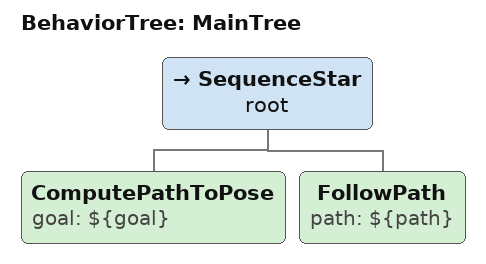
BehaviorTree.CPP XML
<!--
  This Behavior Tree does the minimum - it invokes ComputePathToPose once to compute a path
  using the global planner. It then invokes the local planner (FollowPath) with this path.
-->

<root main_tree_to_execute="MainTree">
  <BehaviorTree ID="MainTree">
    <SequenceStar name="root">
      <ComputePathToPose goal="${goal}"/>
      <FollowPath path="${path}"/>
    </SequenceStar>
  </BehaviorTree>
</root>
